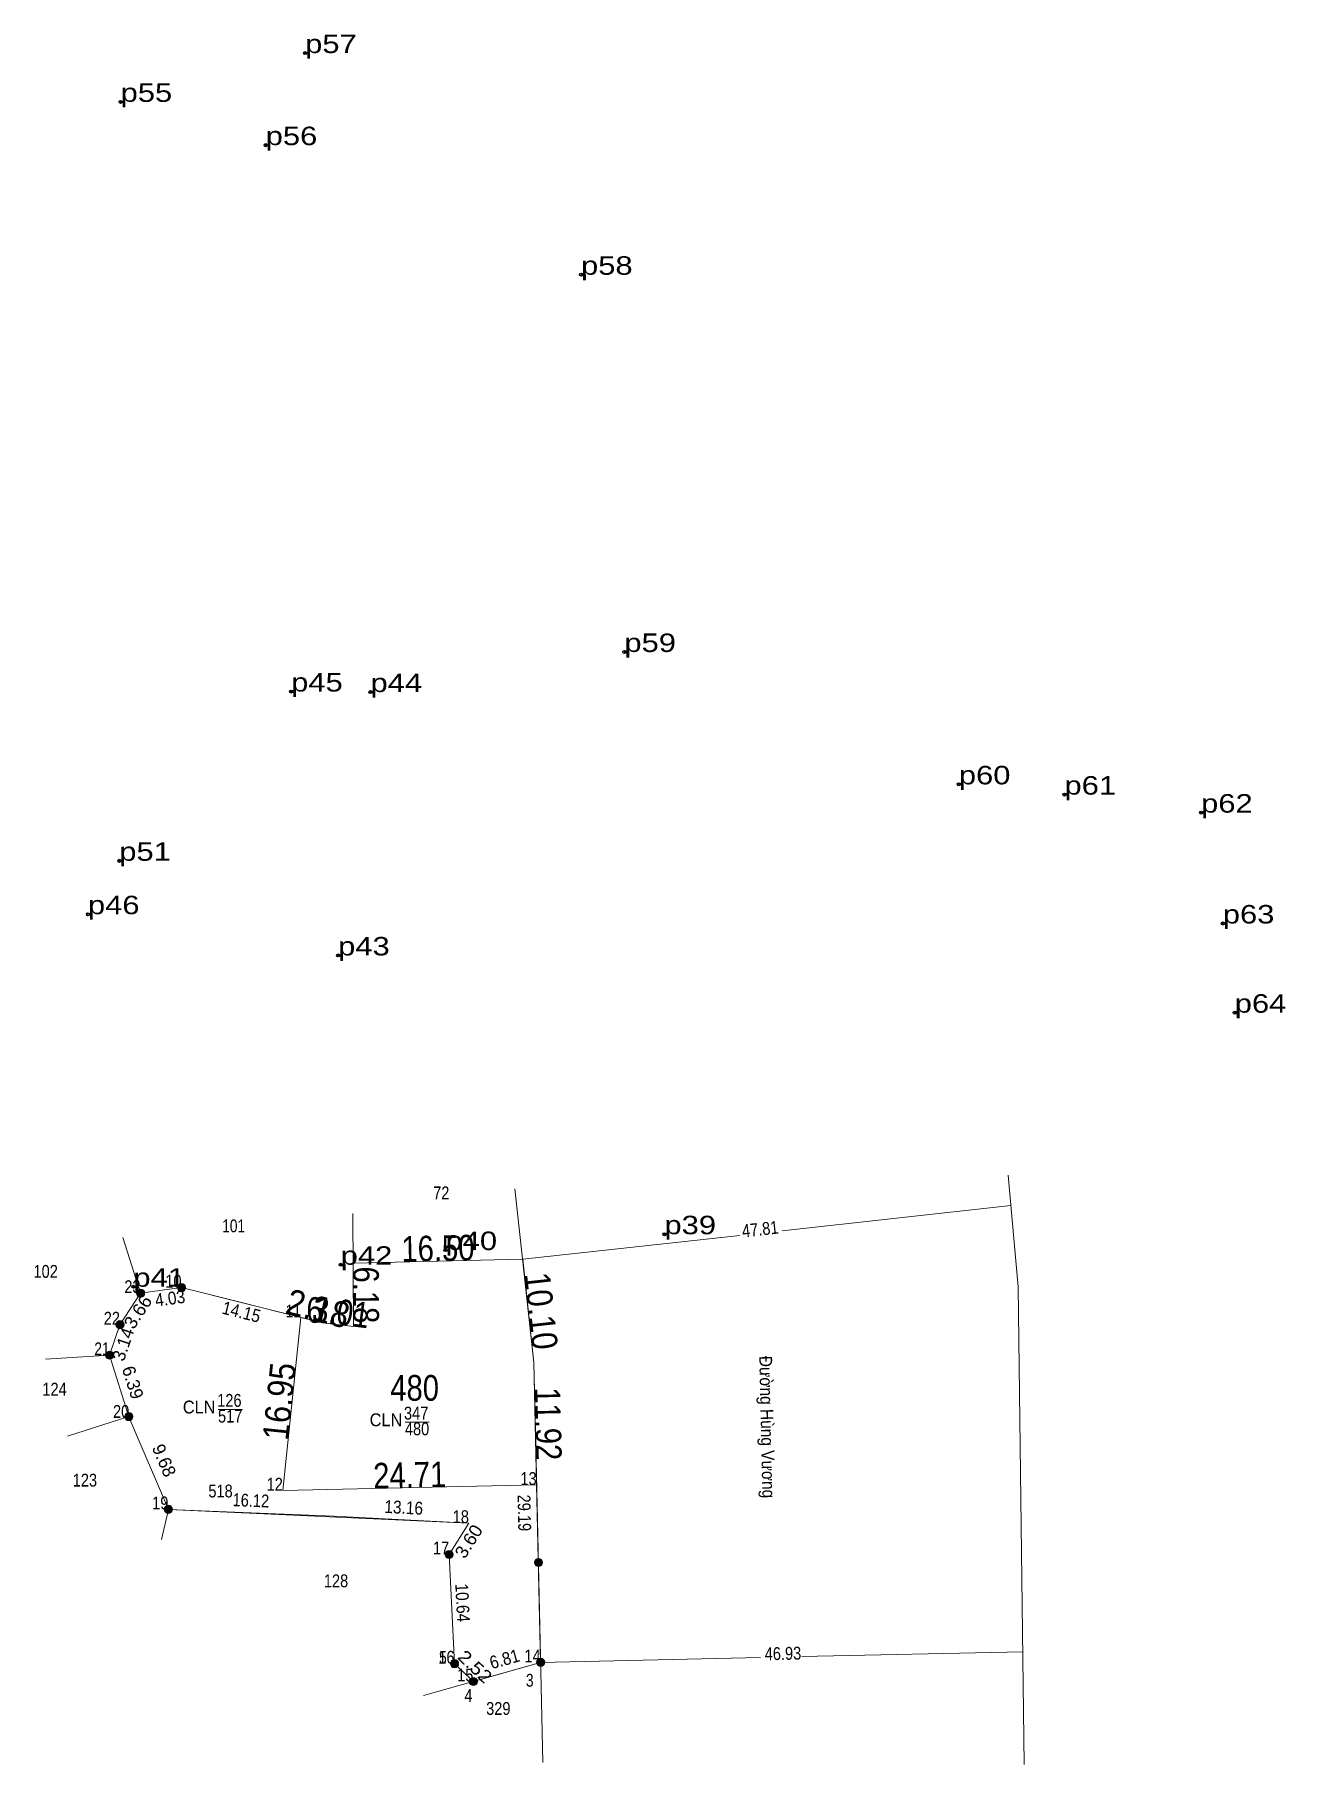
# Model space of a CAD drawing. Header units: metres. Extents: x 550518 to 552264, y 1839214 to 1839853.
# Drawn here: x 551395.3 to 551517.1, y 1839684.7 to 1839853 of the extents above; entities that cross this region are included whole.
import ezdxf
from ezdxf.enums import TextEntityAlignment as Align

# ---------------------------------------------------------------- set-up
doc = ezdxf.new("R2010")
doc.units = ezdxf.units.M
doc.header["$LTSCALE"] = 0.6
doc.header["$PDMODE"] = 32
doc.header["$PDSIZE"] = 0.3
doc.linetypes.add('DOTTED', pattern=[1.5, 0.3, -1.2])
for name, color, linetype, lineweight in [('1', 7, 'DOTTED', 13), ('28', 7, 'Continuous', 13), ('63', 7, 'Continuous', 13)]:
    doc.layers.add(name, color=color, linetype=linetype, lineweight=lineweight)
doc.layers.add('12', color=7, linetype='Continuous')
doc.layers.add('7', color=7, linetype='Continuous')

msp = doc.modelspace()

# ---------------------------------------------------------------- hatches: boundary and pattern name
at = {"layer": '28'}
for points in [[(551406.05, 1839730.53, 1), (551405.25, 1839730.53, 1)], [(551410.04, 1839731.07, 1), (551409.24, 1839731.07, 1)], [(551404.05, 1839727.46, 1), (551403.25, 1839727.46, 1)], [(551403.04, 1839724.49, 1), (551402.24, 1839724.49, 1)], [(551404.91, 1839718.52, 1), (551404.11, 1839718.52, 1)], [(551408.76, 1839709.49, 1), (551407.96, 1839709.49, 1)], [(551436.09, 1839705.1, 1), (551435.29, 1839705.1, 1)], [(551444.78, 1839704.32, 1), (551443.98, 1839704.32, 1)], [(551436.61, 1839694.47, 1), (551435.81, 1839694.47, 1)], [(551444.99, 1839694.6, 1), (551444.19, 1839694.6, 1)], [(551438.44, 1839692.74, 1), (551437.64, 1839692.74, 1)]]:
    msp.add_hatch(color=256, dxfattribs=at).paths.add_polyline_path(points)

# ---------------------------------------------------------------- linework, layer by layer
at = {"layer": '1', "linetype": 'Continuous'}
for points in [[(551442.84, 1839733.82), (551443.94, 1839723.78), (551444.2, 1839711.86), (551419.5, 1839711.31), (551421.26, 1839728.17), (551423.37, 1839727.64), (551426.36, 1839727.27), (551426.34, 1839733.45)], [(551409.64, 1839731.07), (551421.26, 1839728.17), (551419.5, 1839711.31), (551444.2, 1839711.86), (551444.59, 1839694.6), (551438.04, 1839692.74), (551436.21, 1839694.47), (551435.69, 1839705.1), (551437.61, 1839708.15), (551408.36, 1839709.49), (551404.55, 1839718.39), (551402.64, 1839724.49), (551403.65, 1839727.46), (551405.65, 1839730.53)]]:
    msp.add_lwpolyline(points, close=True, dxfattribs=at)
at = {"layer": '28'}
for p, q in [((551419.5, 1839711.31), (551421.26, 1839728.17)), ((551444.18, 1839712.86), (551443.94, 1839723.78)), ((551444.2, 1839711.86), (551419.5, 1839711.31)), ((551444.2, 1839711.86), (551419.5, 1839711.31))]:
    msp.add_line(p, q, dxfattribs=at)
msp.add_lwpolyline([(551442.84, 1839733.82), (551443.94, 1839723.78), (551444.2, 1839711.86), (551419.5, 1839711.31), (551421.26, 1839728.17), (551423.37, 1839727.64), (551426.36, 1839727.27), (551426.34, 1839733.45)], close=True, dxfattribs=at)
for centre in [(551405.65, 1839730.53), (551409.64, 1839731.07), (551403.65, 1839727.46), (551402.64, 1839724.49), (551404.51, 1839718.52), (551408.36, 1839709.49), (551435.69, 1839705.1), (551444.38, 1839704.32), (551436.21, 1839694.47), (551444.59, 1839694.6), (551438.04, 1839692.74)]:
    msp.add_circle(centre, 0.4, dxfattribs=at)
at = {"layer": '63'}
for p, q in [((551491.07, 1839731.13), (551490.1, 1839742.02)), ((551442.08, 1839740.68), (551443.94, 1839723.78)), ((551490.36, 1839739.05), (551468.08, 1839736.6)), ((551403.92, 1839735.95), (551405.65, 1839730.53)), ((551463.97, 1839736.15), (551442.84, 1839733.82)), ((551426.34, 1839733.45), (551442.84, 1839733.82)), ((551491.07, 1839731.13), (551491.64, 1839684.67)), ((551396.39, 1839724.11), (551402.64, 1839724.49)), ((551413.21, 1839719.22), (551415.56, 1839719.22)), ((551398.53, 1839716.6), (551404.51, 1839718.52)), ((551431.39, 1839717.98), (551433.74, 1839717.98)), ((551444.81, 1839684.85), (551444.18, 1839712.86)), ((551408.36, 1839709.49), (551407.68, 1839706.55)), ((551491.51, 1839695.64), (551470.02, 1839695.17)), ((551433.19, 1839691.36), (551444.59, 1839694.6)), ((551465.97, 1839695.08), (551444.59, 1839694.6))]:
    msp.add_line(p, q, dxfattribs=at)
for points in [[(551426.32, 1839738.27), (551426.36, 1839727.27), (551423.37, 1839727.64), (551409.64, 1839731.07), (551405.65, 1839730.53)], [(551409.64, 1839731.07), (551405.65, 1839730.53), (551403.65, 1839727.46), (551402.64, 1839724.49), (551404.55, 1839718.39), (551408.36, 1839709.49), (551424.47, 1839708.83), (551437.61, 1839708.15), (551435.69, 1839705.1), (551436.21, 1839694.47), (551438.04, 1839692.74)]]:
    msp.add_lwpolyline(points, dxfattribs=at)
at = {"layer": '7'}
for p in [(551421.67, 1839851.2), (551403.71, 1839846.45), (551417.83, 1839842.24), (551448.52, 1839829.63), (551452.74, 1839792.92), (551420.31, 1839789.07), (551428.03, 1839789.02), (551485.29, 1839780.05), (551495.57, 1839779.04), (551508.87, 1839777.29), (551403.58, 1839772.6), (551400.53, 1839767.4), (551510.98, 1839766.5), (551424.88, 1839763.39), (551512.14, 1839757.83), (551456.64, 1839736.26), (551435.33, 1839734.72), (551425.13, 1839733.29), (551404.95, 1839731.15)]:
    msp.add_point(p, dxfattribs=at)

# ---------------------------------------------------------------- texts
at = {"layer": '1', "width": 0.85}
for s, height, p in [('480', 2.5, (551432.325, 1839720.06)), ('518', 1.25, (551413.435, 1839710.65))]:
    msp.add_text(s, height=height, dxfattribs=at).set_placement(p, align=Align.CENTER)
at = {"layer": '12', "width": 1.25}
for s, p in [('p57', (551421.67, 1839851.2)), ('p55', (551403.71, 1839846.45)), ('p56', (551417.83, 1839842.24)), ('p58', (551448.52, 1839829.63)), ('p59', (551452.74, 1839792.92)), ('p45', (551420.31, 1839789.07)), ('p44', (551428.03, 1839789.02)), ('p60', (551485.29, 1839780.04)), ('p61', (551495.57, 1839779.04)), ('p62', (551508.87, 1839777.29)), ('p51', (551403.58, 1839772.6)), ('p46', (551400.53, 1839767.4)), ('p63', (551510.98, 1839766.5)), ('p43', (551424.88, 1839763.39)), ('p64', (551512.14, 1839757.82)), ('p39', (551456.64, 1839736.26)), ('p40', (551435.33, 1839734.72)), ('p42', (551425.13, 1839733.29)), ('p41', (551404.95, 1839731.15))]:
    msp.add_text(s, height=1.8, dxfattribs=at).set_placement(p)
at = {"layer": '63'}
for s, width, p in [('72', 0.85, (551434.92, 1839739.66)), ('101', 0.8, (551414.71, 1839736.45)), ('102', 0.85, (551396.415, 1839732.02)), ('124', 0.85, (551397.28, 1839720.56)), ('126', 0.85, (551414.295, 1839719.47)), ('CLN', 0.95, (551411.355, 1839718.82)), ('517', 0.85, (551414.375, 1839717.94)), ('347', 0.85, (551432.475, 1839718.23)), ('CLN', 0.95, (551429.535, 1839717.58)), ('480', 0.85, (551432.56, 1839716.7)), ('123', 0.85, (551400.235, 1839711.71)), ('128', 0.85, (551424.675, 1839701.91)), ('329', 0.85, (551440.47, 1839689.49))]:
    msp.add_text(s, height=1.25, dxfattribs=dict(at, width=width)).set_placement(p, align=Align.CENTER)
for s, height, rotation, width, p in [('47.81', 1.25, 6.281, 0.85, (551466.0216, 1839736.1383)), ('16.50', 2.5, 1.285, 0.85, (551434.617, 1839733.642)), ('6.18', 2.5, 270.185, 0.85, (551426.349, 1839730.354)), ('4.03', 1.25, 7.707, 0.9, (551408.6012, 1839729.405)), ('2.18', 2.5, 345.9, 0.95, (551422.6155, 1839727.8176)), ('10.10', 2.5, 276.252, 0.9, (551443.4002, 1839728.6661)), ('3.66', 1.25, 56.917, 1.05, (551405.9162, 1839728.3538)), ('14.15', 1.25, 345.974, 0.9, (551415.3185, 1839728.0982)), ('3.01', 2.5, 352.946, 0.85, (551425.0115, 1839727.4421)), ('Đường Hùng Vương', 1.25, 271.276, 0.9, (551466.0186, 1839717.4889)), ('16.95', 2.5, 84.041, 0.9, (551420.3957, 1839719.8752)), ('11.92', 2.5, 271.25, 0.85, (551444.0697, 1839717.7873)), ('24.71', 2.5, 1.276, 0.85, (551431.8772, 1839711.5783)), ('16.12', 1.25, 357.654, 0.85, (551416.3644, 1839709.7348)), ('29.19', 1.25, 271.276, 0.85, (551442.3806, 1839709.1289)), ('13.16', 1.25, 357.038, 0.9, (551431.2327, 1839709.0546)), ('3.60', 1.25, 57.809, 1.05, (551438.1181, 1839706.042)), ('10.64', 1.25, 272.801, 0.9, (551436.3702, 1839700.3655)), ('2.52', 1.25, 316.609, 1.15, (551437.7756, 1839693.7333)), ('6.81', 1.25, 15.853, 0.9, (551441.2443, 1839694.323)), ('46.93', 1.25, 1.27, 0.85, (551468.1862, 1839694.8398))]:
    msp.add_text(s, height=height, rotation=rotation, dxfattribs=dict(at, width=width)).set_placement(p, align=Align.CENTER)
for s, height, width, p in [(' 23', 1.25, 0.85, (551405.65, 1839730.53)), (' 10', 1.25, 0.85, (551409.64, 1839731.07)), (' 11', 1.25, 0.8, (551421.26, 1839728.17)), (' 6', 2.5, 0.85, (551423.37, 1839727.64)), (' 22', 1.25, 0.85, (551403.65, 1839727.46)), (' 21', 1.25, 0.8, (551402.64, 1839724.49)), (' 20', 1.25, 0.85, (551404.55, 1839718.39)), (' 12', 1.25, 0.85, (551419.5, 1839711.31)), (' 13', 1.25, 0.85, (551444.2, 1839711.86)), (' 19', 1.25, 0.85, (551408.36, 1839709.49)), (' 18', 1.25, 0.85, (551437.61, 1839708.15)), (' 17', 1.25, 0.85, (551435.69, 1839705.1)), (' 16', 1.25, 0.85, (551436.21, 1839694.47)), (' 5', 1.25, 0.8, (551435.45, 1839694.47)), (' 14', 1.25, 0.85, (551444.59, 1839694.6)), (' 15', 1.25, 0.85, (551438.04, 1839692.74)), (' 3', 1.25, 0.8, (551443.9, 1839692.23)), (' 4', 1.25, 0.85, (551437.96, 1839690.75))]:
    msp.add_text(s, height=height, dxfattribs=dict(at, width=width)).set_placement(p, align=Align.RIGHT)
for s, rotation, p in [('3.14', 71.219, (551404.5416, 1839725.3438)), ('6.39', 287.386, (551404.3054, 1839721.6518)), ('9.68', 293.175, (551407.3681, 1839714.006))]:
    msp.add_text(s, height=1.25, rotation=rotation, dxfattribs=at).set_placement(p, align=Align.CENTER)

doc.saveas('drawing.dxf')
